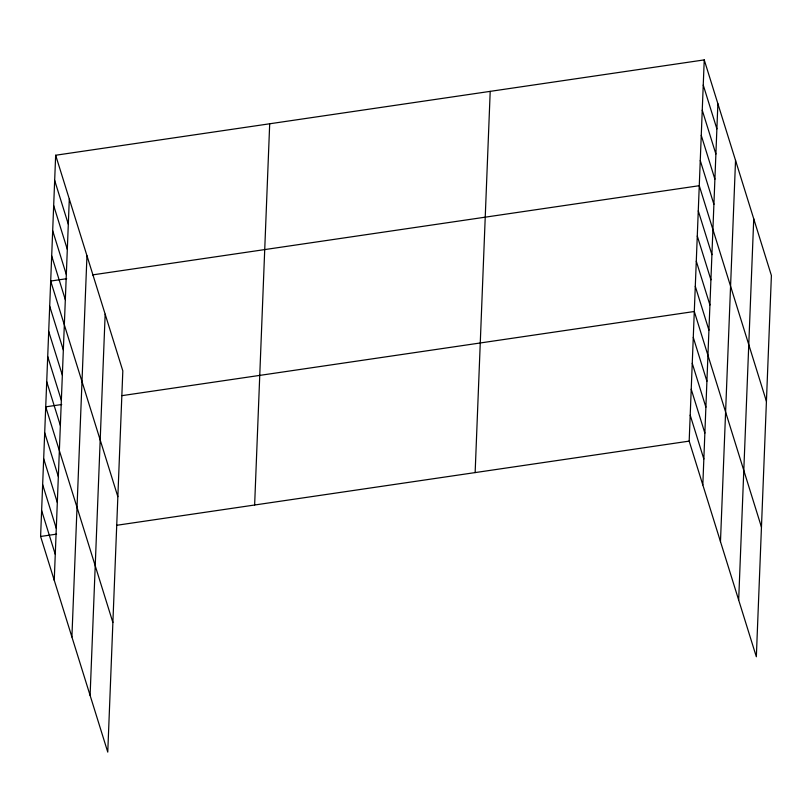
<?xml version="1.0" encoding="UTF-8"?>
<svg xmlns="http://www.w3.org/2000/svg" width="812" height="812" viewBox="0 0 812 812"><rect width="100%" height="100%" fill="white"/><g stroke="black" fill="none" stroke-linecap="round" stroke-linejoin="round"><path stroke-width="1.22" d="M55.663 155.244L122.825 370.881L107.763 752.105L40.6 536.468L55.663 155.244L704.237 59.895L771.4 275.532L756.337 656.756L689.175 441.119L704.237 59.895M54.242 580.275L69.304 199.052M71.903 636.973L86.965 255.75M90.102 695.397L105.164 314.173M254.633 505.003L269.696 123.779M475.142 472.584L490.204 91.36M702.816 484.926L717.879 103.703M720.477 541.634L735.54 160.411M738.676 600.048L753.739 218.824M66.685 278.699L50.689 281.053L117.852 496.68M92.517 274.903L699.264 185.704L766.426 401.331M61.712 404.508L45.726 406.853L112.878 622.479M121.983 395.647L694.301 311.503L761.463 527.14M40.6 536.468L56.586 534.123M116.867 525.262L689.175 441.119M703.243 85.057L716.884 128.864M702.248 110.219L715.89 154.026M701.253 135.381L714.905 179.188M700.259 160.543L713.91 204.35M698.269 210.866L711.921 254.674M697.285 236.028L710.926 279.825M696.29 261.19L709.932 304.987M695.295 286.342L708.937 330.149M693.275 337.427L706.917 381.234M692.25 363.35L705.892 407.157M691.225 389.273L704.867 433.08M690.2 415.196L703.842 459.003M54.668 180.406L68.309 224.213M53.673 205.568L67.315 249.375M52.678 230.73L66.32 274.537M51.684 255.892L65.325 299.699M49.694 306.215L63.346 350.013M48.7 331.377L62.351 375.174M47.705 356.529L61.357 400.336M46.72 381.691L60.362 425.498M44.701 432.776L58.342 476.583M43.675 458.699L57.317 502.506M42.65 484.622L56.292 528.429M41.625 510.545L55.267 554.352"/></g></svg>
